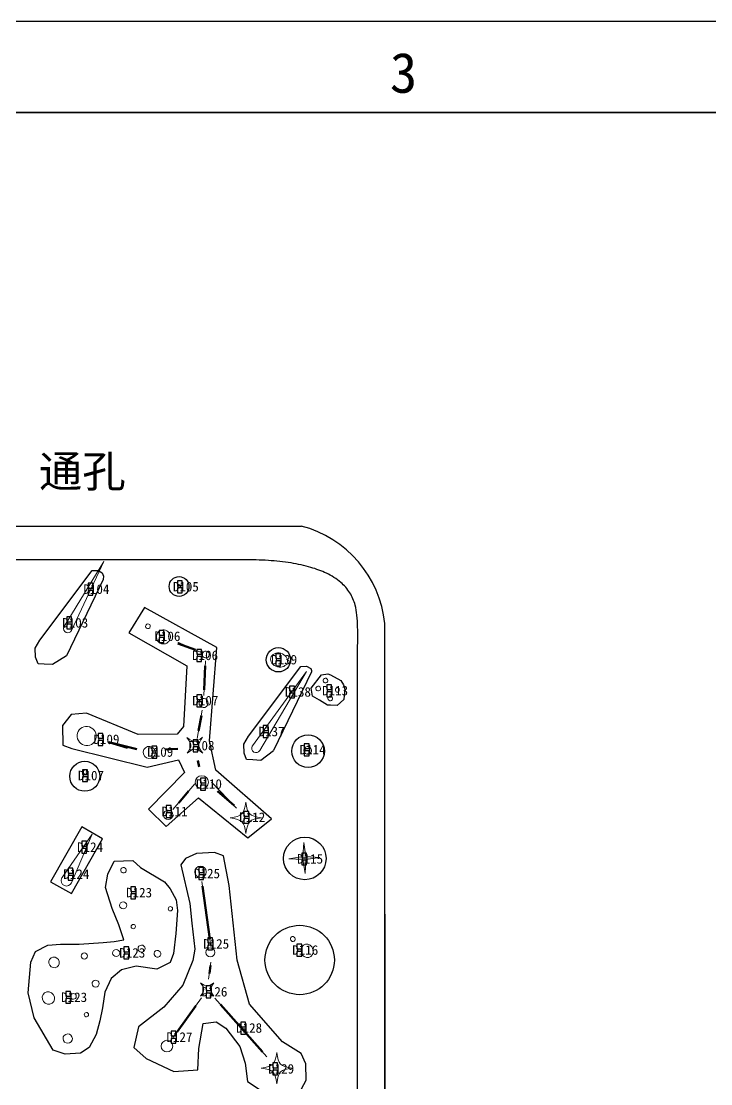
# Model space of a CAD drawing. Header units: millimetres. Extents: x -366 to 289, y -244 to 75.
# Drawn here: x 71.9 to 115.2, y 8 to 74.7 of the extents above; entities that cross this region are included whole.
import ezdxf
from ezdxf.enums import TextEntityAlignment as Align

# ---------------------------------------------------------------- set-up
doc = ezdxf.new("R2010")
doc.units = ezdxf.units.MM
doc.header["$MEASUREMENT"] = 0
doc.linetypes.add('CENTER', pattern=[0.6, 0.375, -0.075, 0.075, -0.075])
for name, color, linetype in [('_U+56FE_U+5C42 1', 7, 'Continuous'), ('DEFAULT_1', 7, 'CENTER'), ('图层1', 1, 'Continuous')]:
    doc.layers.add(name, color=color, linetype=linetype)
doc.styles.add('TEXTSTYLE_3', font='simfang.ttf')
doc.styles.add('宋体', font='', dxfattribs={"height": 2.5})
doc.styles.get('宋体').set_extended_font_data('SimSun')

# ---------------------------------------------------------------- blocks, each defined once
blk = doc.blocks.new('LED A')
at = {"layer": 'DEFAULT_1'}
for p, q in [((2529.621, 927.49), (2529.621, 927.19)), ((2529.922, 927.49), (2529.621, 927.49)), ((2529.621, 927.19), (2529.922, 927.19)), ((2529.922, 927.19), (2529.922, 927.49)), ((2529.621, 927.04), (2529.621, 926.74)), ((2529.922, 927.04), (2529.621, 927.04)), ((2529.621, 926.74), (2529.922, 926.74)), ((2529.922, 926.74), (2529.922, 927.04))]:
    blk.add_line(p, q, dxfattribs=at)
blk = doc.blocks.new('LEDA 23')
at = {"color": 5}
blk.add_blockref('LED A', (-807.49, -1266.865), dxfattribs=at)

msp = doc.modelspace()

# ---------------------------------------------------------------- hatches: boundary and pattern name
at = {"layer": '_U+56FE_U+5C42 1'}
h = msp.add_hatch(color=256, dxfattribs=at)
h.dxf.hatch_style = 2
h.paths.add_polyline_path([(89.685, 21.159), (89.557, 22.039), (88.669, 22.093), (89.549, 22.221), (89.604, 23.109), (89.732, 22.229), (90.619, 22.174), (89.739, 22.046)])

# ---------------------------------------------------------------- linework, layer by layer
at = {"color": 142}
for p, q in [((-39.233, 74.7), (282.908, 74.7)), ((-33.494, 68.961), (277.17, 68.961)), ((277.17, 68.961), (-33.494, 68.961))]:
    msp.add_line(p, q, dxfattribs=at)
for p, q in [((67.824, 42.987), (89.453, 42.987)), ((94.697, -7.758), (94.697, 36.862))]:
    msp.add_line(p, q)
msp.add_arc((87.668, 36.152), 7.064, 5.76855, 75.3676)
at = {"layer": '_U+56FE_U+5C42 1', "lineweight": 0}
for points in [[(81.693, 35.698), (83.109, 35.072)], [(83.335, 32.348), (83.435, 34.528)], [(83.233, 31.434), (82.912, 29.645)], [(81.376, 25.18), (82.763, 26.794)], [(83.805, 26.899), (85.383, 25.264)], [(83.203, 20.663), (83.773, 16.587)], [(83.628, 14.525), (83.773, 15.602)], [(81.405, 10.872), (83.176, 13.363)], [(87.28, 9.648), (84.023, 13.329)]]:
    msp.add_lwpolyline(points, dxfattribs=at)
at = {"layer": '_U+56FE_U+5C42 1', "lineweight": 50}
for points in [[(81.693, 35.616), (82.801, 35.208)], [(83.35, 32.694), (83.42, 34.209)], [(83.173, 31.098), (82.999, 30.13)], [(79.11, 28.977), (77.353, 29.412), (78.542, 29.068)], [(81.693, 29.003), (80.907, 28.959)], [(83.029, 27.866), (82.95, 28.27)], [(81.748, 25.613), (82.367, 26.333)], [(84.182, 26.333), (85.227, 25.426)], [(83.243, 20.375), (83.71, 17.035)], [(83.676, 14.884), (83.742, 15.375)], [(81.655, 11.22), (82.826, 12.851)], [(87.008, 9.956), (84.366, 12.94)]]:
    msp.add_lwpolyline(points, dxfattribs=at)
at = {"layer": '_U+56FE_U+5C42 1', "lineweight": 0}
msp.add_lwpolyline([(89.557, 22.039), (88.669, 22.093), (89.549, 22.221), (89.604, 23.109), (89.732, 22.229), (90.619, 22.174), (89.739, 22.046), (89.685, 21.159)], close=True, dxfattribs=at)
at = {"layer": '_U+56FE_U+5C42 1', "lineweight": 25}
for points, knots in [([(91.93, 39.452), (91.66, 39.684), (91.353, 39.869), (91.032, 40.022), (90.717, 40.172), (90.389, 40.292), (90.054, 40.391), (89.648, 40.511), (89.232, 40.6), (88.814, 40.669), (88.339, 40.746), (87.86, 40.797), (87.38, 40.827), (86.876, 40.859), (86.37, 40.869), (85.864, 40.872), (85.277, 40.876), (84.689, 40.872), (84.102, 40.871), (83.482, 40.869), (82.862, 40.871), (82.242, 40.871), (81.692, 40.871), (81.142, 40.871), (80.592, 40.871), (79.972, 40.871), (79.353, 40.871), (78.733, 40.871), (78.045, 40.871), (77.356, 40.871), (76.667, 40.871), (75.926, 40.871), (75.185, 40.871), (74.444, 40.871), (73.596, 40.871), (72.748, 40.871), (71.901, 40.871), (70.977, 40.871), (70.054, 40.871), (69.13, 40.871), (68.692, 40.871), (68.254, 40.871), (67.816, 40.871)], [41, 41, 41, 41, 42, 42, 42, 43, 43, 43, 44, 44, 44, 45, 45, 45, 46, 46, 46, 47, 47, 47, 48, 48, 48, 49, 49, 49, 50, 50, 50, 51, 51, 51, 52, 52, 52, 53, 53, 53, 54, 54, 54, 55, 55, 55, 55]), ([(92.945, 37.395), (92.923, 37.607), (92.891, 37.818), (92.836, 38.023), (92.764, 38.293), (92.652, 38.554), (92.504, 38.791)], [38, 38, 38, 38, 39, 39, 39, 40, 40, 40, 40]), ([(92.993, 35.628), (92.995, 35.956), (92.999, 36.284), (92.991, 36.612), (92.986, 36.874), (92.973, 37.135), (92.945, 37.395)], [36, 36, 36, 36, 37, 37, 37, 38, 38, 38, 38]), ([(92.99, 32.201), (92.99, 32.594), (92.989, 32.987), (92.99, 33.381), (92.99, 33.758), (92.991, 34.136), (92.991, 34.514)], [33, 33, 33, 33, 34, 34, 34, 35, 35, 35, 35]), ([(92.99, 26.552), (92.99, 27.07), (92.99, 27.588), (92.99, 28.105), (92.99, 28.589), (92.99, 29.073), (92.99, 29.557)], [29, 29, 29, 29, 30, 30, 30, 31, 31, 31, 31]), ([(92.99, 23.066), (92.99, 23.67), (92.99, 24.274), (92.99, 24.879), (92.99, 25.437), (92.99, 25.994), (92.99, 26.552)], [27, 27, 27, 27, 28, 28, 28, 29, 29, 29, 29]), ([(92.991, 11.575), (92.991, 12.442), (92.99, 13.308), (92.99, 14.174), (92.99, 14.995), (92.99, 15.816), (92.99, 16.637), (92.99, 17.408), (92.99, 18.178), (92.99, 18.949), (92.99, 19.664), (92.99, 20.379), (92.99, 21.094), (92.99, 21.751), (92.99, 22.408), (92.99, 23.066)], [22, 22, 22, 22, 23, 23, 23, 24, 24, 24, 25, 25, 25, 26, 26, 26, 27, 27, 27, 27]), ([(94.702, 18.616), (94.702, 17.485), (94.703, 16.354), (94.703, 15.223), (94.704, 14.008), (94.704, 12.793), (94.703, 11.579), (94.703, 10.382), (94.702, 9.185), (94.701, 7.987), (94.7, 6.739), (94.699, 5.49), (94.697, 4.242)], [24, 24, 24, 24, 25, 25, 25, 26, 26, 26, 27, 27, 27, 28, 28, 28, 28]), ([(92.992, -4.408), (92.991, -3.646), (92.99, -2.884), (92.99, -2.122), (92.989, -1.273), (92.99, -0.424), (92.99, 0.425), (92.99, 1.344), (92.99, 2.263), (92.99, 3.182), (92.99, 4.132), (92.991, 5.083), (92.991, 6.033), (92.991, 6.974), (92.991, 7.915), (92.991, 8.855)], [16, 16, 16, 16, 17, 17, 17, 18, 18, 18, 19, 19, 19, 20, 20, 20, 21, 21, 21, 21])]:
    msp.add_open_spline(points, degree=3, knots=knots, dxfattribs=at)
at = {"layer": '_U+56FE_U+5C42 1', "lineweight": 0}
for points in [[(74.559, 36.685), (74.559, 36.685), (77.052, 40.769), (77.052, 40.769)], [(77.052, 40.769), (77.052, 40.769), (75.023, 36.436), (75.023, 36.436)], [(81.663, 39.205), (81.658, 39.263), (81.702, 39.314), (81.76, 39.318)], [(81.778, 39.106), (81.72, 39.102), (81.668, 39.146), (81.663, 39.205)], [(81.76, 39.318), (81.819, 39.322), (81.87, 39.278), (81.875, 39.219)], [(81.875, 39.219), (81.88, 39.161), (81.837, 39.11), (81.778, 39.106)], [(79.667, 36.684), (79.659, 36.767), (79.72, 36.839), (79.803, 36.845)], [(79.803, 36.845), (79.897, 36.853), (79.979, 36.771), (79.966, 36.672)], [(74.672, 36.309), (74.54, 36.371), (74.483, 36.528), (74.545, 36.66)], [(74.545, 36.66), (74.549, 36.669), (74.554, 36.677), (74.559, 36.685)], [(75.023, 36.436), (74.962, 36.304), (74.804, 36.247), (74.672, 36.309)], [(80.366, 35.891), (80.293, 36.124), (80.422, 36.372), (80.655, 36.446)], [(80.655, 36.446), (80.889, 36.519), (81.137, 36.389), (81.21, 36.156)], [(81.21, 36.156), (81.283, 35.922), (81.153, 35.674), (80.92, 35.601)], [(80.92, 35.601), (80.687, 35.528), (80.439, 35.658), (80.366, 35.891)], [(83.246, 34.854), (83.211, 34.969), (83.274, 35.09), (83.388, 35.126)], [(83.518, 34.712), (83.404, 34.676), (83.282, 34.74), (83.246, 34.854)], [(83.388, 35.126), (83.503, 35.162), (83.624, 35.098), (83.66, 34.984)], [(83.66, 34.984), (83.696, 34.87), (83.632, 34.748), (83.518, 34.712)], [(87.848, 34.185), (87.577, 34.306), (87.452, 34.579), (87.567, 34.793)], [(87.567, 34.793), (87.682, 35.007), (87.994, 35.082), (88.263, 34.962)], [(88.263, 34.962), (88.532, 34.841), (88.658, 34.57), (88.544, 34.355)], [(88.544, 34.355), (88.43, 34.14), (88.118, 34.064), (87.848, 34.185)], [(86.388, 29.184), (86.388, 29.184), (89.78, 33.863), (89.78, 33.863)], [(89.78, 33.863), (89.78, 33.863), (86.842, 28.886), (86.842, 28.886)], [(90.826, 33.269), (90.816, 33.35), (90.873, 33.424), (90.954, 33.433)], [(90.954, 33.433), (91.035, 33.442), (91.109, 33.384), (91.12, 33.303)], [(90.371, 32.76), (90.359, 32.841), (90.415, 32.915), (90.496, 32.926)], [(90.539, 32.632), (90.458, 32.622), (90.383, 32.679), (90.371, 32.76)], [(90.496, 32.926), (90.577, 32.936), (90.652, 32.879), (90.664, 32.798)], [(90.664, 32.798), (90.676, 32.717), (90.62, 32.643), (90.539, 32.632)], [(90.992, 33.139), (90.911, 33.129), (90.837, 33.188), (90.826, 33.269)], [(91.12, 33.303), (91.13, 33.222), (91.073, 33.148), (90.992, 33.139)], [(91.602, 32.679), (91.593, 32.761), (91.638, 32.833), (91.703, 32.841)], [(91.703, 32.841), (91.767, 32.849), (91.827, 32.79), (91.837, 32.708)], [(91.837, 32.708), (91.846, 32.627), (91.801, 32.555), (91.737, 32.547)], [(83.039, 31.79), (82.991, 31.941), (83.075, 32.102), (83.227, 32.15)], [(83.227, 32.15), (83.378, 32.198), (83.539, 32.113), (83.587, 31.962)], [(91.181, 32.046), (91.115, 32.097), (91.101, 32.19), (91.15, 32.254)], [(91.15, 32.254), (91.199, 32.318), (91.292, 32.328), (91.357, 32.277)], [(91.388, 32.069), (91.339, 32.005), (91.246, 31.994), (91.181, 32.046)], [(91.357, 32.277), (91.423, 32.225), (91.437, 32.132), (91.388, 32.069)], [(91.737, 32.547), (91.672, 32.539), (91.612, 32.598), (91.602, 32.679)], [(83.399, 31.601), (83.247, 31.554), (83.086, 31.638), (83.039, 31.79)], [(83.587, 31.962), (83.634, 31.81), (83.55, 31.649), (83.399, 31.601)], [(75.374, 29.743), (75.335, 30.074), (75.572, 30.367), (75.903, 30.397)], [(75.903, 30.397), (76.233, 30.426), (76.532, 30.182), (76.57, 29.85)], [(76.041, 29.197), (75.711, 29.167), (75.412, 29.411), (75.374, 29.743)], [(76.57, 29.85), (76.609, 29.519), (76.372, 29.227), (76.041, 29.197)], [(82.263, 29.713), (82.713, 29.384), (82.807, 29.385), (83.252, 29.72)], [(82.27, 28.723), (82.599, 29.174), (82.598, 29.268), (82.263, 29.713)], [(83.252, 29.72), (82.924, 29.27), (82.924, 29.176), (83.259, 28.731)], [(79.54, 28.655), (79.477, 28.855), (79.589, 29.068), (79.789, 29.131)], [(79.789, 29.131), (79.989, 29.194), (80.202, 29.083), (80.265, 28.882)], [(80.265, 28.882), (80.328, 28.682), (80.216, 28.469), (80.016, 28.406)], [(83.259, 28.731), (82.809, 29.059), (82.715, 29.059), (82.27, 28.723)], [(86.47, 28.79), (86.341, 28.866), (86.298, 29.033), (86.374, 29.162)], [(86.374, 29.162), (86.379, 29.169), (86.384, 29.177), (86.388, 29.184)], [(86.842, 28.886), (86.766, 28.757), (86.6, 28.714), (86.47, 28.79)], [(89.614, 28.86), (89.59, 28.992), (89.678, 29.116), (89.809, 29.136)], [(89.895, 28.657), (89.763, 28.637), (89.637, 28.728), (89.614, 28.86)], [(89.809, 29.136), (89.941, 29.156), (90.067, 29.065), (90.09, 28.933)], [(90.09, 28.933), (90.114, 28.801), (90.026, 28.677), (89.895, 28.657)], [(80.016, 28.406), (79.816, 28.343), (79.603, 28.454), (79.54, 28.655)], [(75.804, 27.417), (75.756, 27.468), (75.745, 27.562), (75.779, 27.626)], [(75.779, 27.626), (75.814, 27.69), (75.88, 27.7), (75.927, 27.648)], [(75.952, 27.439), (75.918, 27.376), (75.852, 27.365), (75.804, 27.417)], [(75.927, 27.648), (75.975, 27.597), (75.986, 27.503), (75.952, 27.439)], [(84.972, 24.655), (85.752, 24.777), (85.846, 24.872), (85.956, 25.654)], [(85.956, 25.654), (86.078, 24.874), (86.173, 24.78), (86.955, 24.67)], [(85.971, 23.671), (85.849, 24.451), (85.754, 24.545), (84.972, 24.655)], [(86.955, 24.67), (86.175, 24.548), (86.081, 24.453), (85.971, 23.671)], [(74.417, 20.911), (74.417, 20.911), (76.303, 23.633), (76.303, 23.633)], [(76.303, 23.633), (76.303, 23.633), (75.011, 20.583), (75.011, 20.583)], [(78.115, 21.342), (78.097, 21.437), (78.16, 21.525), (78.254, 21.538)], [(78.254, 21.538), (78.348, 21.552), (78.438, 21.487), (78.455, 21.392)], [(78.455, 21.392), (78.473, 21.298), (78.411, 21.21), (78.316, 21.196)], [(74.383, 20.85), (74.392, 20.871), (74.404, 20.892), (74.417, 20.911)], [(78.316, 21.196), (78.222, 21.182), (78.132, 21.247), (78.115, 21.342)], [(78.054, 19.245), (78.097, 19.359), (78.225, 19.416), (78.34, 19.373)], [(78.34, 19.373), (78.454, 19.329), (78.511, 19.201), (78.468, 19.087)], [(78.182, 18.959), (78.068, 19.002), (78.01, 19.13), (78.054, 19.245)], [(78.468, 19.087), (78.424, 18.973), (78.297, 18.915), (78.182, 18.959)], [(81.179, 18.82), (81.109, 18.847), (81.074, 18.925), (81.101, 18.994)], [(81.101, 18.994), (81.127, 19.064), (81.205, 19.099), (81.275, 19.073)], [(81.353, 18.898), (81.327, 18.829), (81.249, 18.794), (81.179, 18.82)], [(81.275, 19.073), (81.345, 19.046), (81.38, 18.968), (81.353, 18.898)], [(78.847, 17.706), (78.777, 17.733), (78.742, 17.81), (78.769, 17.88)], [(78.769, 17.88), (78.796, 17.95), (78.873, 17.985), (78.943, 17.958)], [(79.021, 17.784), (78.995, 17.715), (78.917, 17.679), (78.847, 17.706)], [(78.943, 17.958), (79.013, 17.932), (79.048, 17.854), (79.021, 17.784)], [(79.207, 16.526), (79.251, 16.64), (79.378, 16.697), (79.493, 16.654)], [(88.762, 17.026), (88.747, 17.11), (88.802, 17.188), (88.886, 17.2)], [(88.942, 16.896), (88.858, 16.883), (88.778, 16.941), (88.762, 17.026)], [(88.886, 17.2), (88.97, 17.212), (89.05, 17.154), (89.065, 17.07)], [(89.065, 17.07), (89.081, 16.986), (89.025, 16.908), (88.942, 16.896)], [(89.488, 16.534), (89.592, 16.73), (89.825, 16.783), (90.009, 16.653)], [(75.751, 15.798), (75.651, 15.836), (75.601, 15.948), (75.638, 16.048)], [(75.638, 16.048), (75.677, 16.149), (75.789, 16.199), (75.889, 16.161)], [(75.889, 16.161), (75.989, 16.123), (76.039, 16.011), (76.001, 15.911)], [(77.741, 15.962), (77.626, 16.006), (77.569, 16.134), (77.612, 16.248)], [(77.612, 16.248), (77.656, 16.362), (77.784, 16.42), (77.898, 16.376)], [(78.026, 16.09), (77.983, 15.976), (77.855, 15.919), (77.741, 15.962)], [(77.898, 16.376), (78.012, 16.333), (78.07, 16.205), (78.026, 16.09)], [(79.335, 16.24), (79.221, 16.283), (79.163, 16.411), (79.207, 16.526)], [(79.621, 16.368), (79.578, 16.254), (79.45, 16.196), (79.335, 16.24)], [(79.493, 16.654), (79.607, 16.61), (79.665, 16.482), (79.621, 16.368)], [(80.207, 16.084), (80.183, 16.2), (80.256, 16.309), (80.371, 16.329)], [(80.458, 15.911), (80.343, 15.891), (80.231, 15.968), (80.207, 16.084)], [(80.371, 16.329), (80.486, 16.349), (80.598, 16.271), (80.622, 16.156)], [(80.622, 16.156), (80.646, 16.04), (80.573, 15.931), (80.458, 15.911)], [(89.635, 15.945), (89.451, 16.074), (89.385, 16.339), (89.488, 16.534)], [(90.155, 16.066), (90.052, 15.87), (89.82, 15.816), (89.635, 15.945)], [(90.009, 16.653), (90.192, 16.524), (90.258, 16.261), (90.155, 16.066)], [(73.591, 15.522), (73.553, 15.703), (73.668, 15.874), (73.848, 15.903)], [(73.985, 15.247), (73.805, 15.217), (73.629, 15.34), (73.591, 15.522)], [(73.848, 15.903), (74.028, 15.932), (74.204, 15.81), (74.242, 15.628)], [(74.242, 15.628), (74.28, 15.447), (74.165, 15.276), (73.985, 15.247)], [(76.001, 15.911), (75.963, 15.811), (75.851, 15.76), (75.751, 15.798)], [(76.448, 14.034), (76.334, 14.077), (76.277, 14.205), (76.32, 14.319)], [(76.32, 14.319), (76.364, 14.434), (76.492, 14.491), (76.606, 14.448)], [(76.734, 14.162), (76.691, 14.047), (76.563, 13.99), (76.448, 14.034)], [(76.606, 14.448), (76.72, 14.404), (76.778, 14.276), (76.734, 14.162)], [(83.115, 13.449), (83.4, 13.834), (83.4, 13.914), (83.115, 14.299)], [(83.115, 14.299), (83.5, 14.014), (83.58, 14.014), (83.964, 14.299)], [(83.964, 14.299), (83.68, 13.914), (83.68, 13.834), (83.964, 13.449)], [(73.184, 13.27), (73.13, 13.482), (73.256, 13.686), (73.464, 13.726)], [(73.464, 13.726), (73.673, 13.765), (73.885, 13.626), (73.938, 13.415)], [(73.938, 13.415), (73.992, 13.204), (73.867, 13), (73.659, 12.96)], [(75.069, 13.278), (74.976, 13.313), (74.929, 13.417), (74.964, 13.51)], [(74.964, 13.51), (75, 13.603), (75.104, 13.649), (75.197, 13.614)], [(75.301, 13.382), (75.266, 13.289), (75.162, 13.242), (75.069, 13.278)], [(75.197, 13.614), (75.29, 13.579), (75.336, 13.475), (75.301, 13.382)], [(83.964, 13.449), (83.58, 13.734), (83.5, 13.734), (83.115, 13.449)], [(73.659, 12.96), (73.451, 12.92), (73.238, 13.059), (73.184, 13.27)], [(75.904, 12.17), (75.834, 12.197), (75.799, 12.275), (75.826, 12.345)], [(75.826, 12.345), (75.852, 12.414), (75.93, 12.449), (76, 12.423)], [(76.078, 12.249), (76.052, 12.179), (75.974, 12.144), (75.904, 12.17)], [(76, 12.423), (76.07, 12.396), (76.105, 12.318), (76.078, 12.249)], [(74.67, 10.516), (74.518, 10.573), (74.442, 10.743), (74.5, 10.894)], [(74.5, 10.894), (74.557, 11.046), (74.727, 11.122), (74.878, 11.064)], [(75.048, 10.686), (74.991, 10.534), (74.821, 10.458), (74.67, 10.516)], [(74.878, 11.064), (75.03, 11.007), (75.106, 10.837), (75.048, 10.686)], [(86.923, 8.942), (87.697, 9.057), (87.79, 9.15), (87.905, 9.926)], [(87.905, 9.926), (88.02, 9.15), (88.114, 9.057), (88.888, 8.942)], [(87.905, 7.958), (87.79, 8.733), (87.697, 8.826), (86.923, 8.942)], [(88.888, 8.942), (88.114, 8.826), (88.02, 8.733), (87.905, 7.958)]]:
    msp.add_open_spline(points, degree=3, dxfattribs=at)
at = {"layer": '_U+56FE_U+5C42 1', "lineweight": 25}
for points in [[(92.504, 38.791), (92.348, 39.039), (92.152, 39.262), (91.93, 39.452)], [(92.991, 34.514), (92.991, 34.885), (92.99, 35.257), (92.993, 35.628)], [(92.99, 30.923), (92.99, 31.349), (92.99, 31.775), (92.99, 32.201)], [(92.99, 29.557), (92.99, 30.012), (92.99, 30.468), (92.99, 30.923)], [(92.991, 8.855), (92.991, 9.762), (92.991, 10.669), (92.991, 11.575)]]:
    msp.add_open_spline(points, degree=3, dxfattribs=at)
at = {"layer": '_U+56FE_U+5C42 1', "lineweight": 0}
for points, knots in [([(79.966, 36.672), (79.959, 36.617), (79.919, 36.569), (79.867, 36.552), (79.771, 36.522), (79.676, 36.589), (79.667, 36.684)], [1, 1, 1, 1, 2, 2, 2, 3, 3, 3, 3]), ([(83.613, 26.899), (83.613, 26.673), (83.429, 26.489), (83.203, 26.489), (82.977, 26.489), (82.793, 26.673), (82.793, 26.899), (82.793, 27.126), (82.977, 27.309), (83.203, 27.309), (83.429, 27.309), (83.613, 27.126), (83.613, 26.899)], [0, 0, 0, 0, 1, 1, 1, 2, 2, 2, 3, 3, 3, 4, 4, 4, 4]), ([(81.377, 24.844), (81.377, 24.685), (81.247, 24.556), (81.088, 24.556), (80.929, 24.556), (80.799, 24.685), (80.799, 24.844), (80.799, 25.004), (80.929, 25.133), (81.088, 25.133), (81.247, 25.133), (81.377, 25.004), (81.377, 24.844)], [0, 0, 0, 0, 1, 1, 1, 2, 2, 2, 3, 3, 3, 4, 4, 4, 4]), ([(83.482, 21.269), (83.482, 21.068), (83.319, 20.905), (83.118, 20.905), (82.917, 20.905), (82.754, 21.068), (82.754, 21.269), (82.754, 21.47), (82.917, 21.633), (83.118, 21.633), (83.319, 21.633), (83.482, 21.47), (83.482, 21.269)], [0, 0, 0, 0, 1, 1, 1, 2, 2, 2, 3, 3, 3, 4, 4, 4, 4]), ([(75.011, 20.583), (74.938, 20.41), (74.738, 20.329), (74.564, 20.402), (74.391, 20.476), (74.31, 20.676), (74.383, 20.85)], [1, 1, 1, 1, 2, 2, 2, 3, 3, 3, 3]), ([(84.023, 16.208), (84.023, 16.05), (83.895, 15.921), (83.737, 15.921), (83.579, 15.921), (83.45, 16.05), (83.45, 16.208), (83.45, 16.366), (83.579, 16.494), (83.737, 16.494), (83.895, 16.494), (84.023, 16.366), (84.023, 16.208)], [0, 0, 0, 0, 1, 1, 1, 2, 2, 2, 3, 3, 3, 4, 4, 4, 4]), ([(81.376, 10.32), (81.376, 10.119), (81.213, 9.956), (81.012, 9.956), (80.811, 9.956), (80.648, 10.119), (80.648, 10.32), (80.648, 10.522), (80.811, 10.685), (81.012, 10.685), (81.213, 10.685), (81.376, 10.522), (81.376, 10.32)], [0, 0, 0, 0, 1, 1, 1, 2, 2, 2, 3, 3, 3, 4, 4, 4, 4])]:
    msp.add_open_spline(points, degree=3, knots=knots, dxfattribs=at)
at = {"layer": 'Defpoints', "color": 6}
for points in [[(76.679, 40.201), (76.939, 40.055), (77.018, 39.836), (77.001, 39.626), (74.699, 34.842), (73.81, 34.287), (73.289, 34.318), (72.911, 34.341), (72.755, 34.752), (72.724, 35.32), (73.03, 35.813), (76.318, 40.193)], [(82.057, 30.388), (81.66, 29.917), (79.192, 29.904), (75.966, 31.24), (74.988, 31.157), (74.45, 30.455), (74.478, 29.229), (75.029, 29.008), (79.771, 27.851), (81.729, 28.301), (82.115, 27.502), (79.854, 25.202), (80.953, 24.122), (82.998, 25.915), (86.099, 23.394), (87.574, 24.592), (84.087, 27.65), (83.688, 29.487), (84.143, 35.363), (79.606, 37.873), (78.614, 36.286), (82.267, 34.215)], [(91.119, 33.707), (91.283, 33.644), (91.935, 33.283), (92.112, 33.005), (92.194, 32.727), (92.149, 32.347), (92.12, 32.095), (91.915, 31.911), (91.708, 31.725), (91.277, 31.735), (91.087, 31.739), (90.595, 32.044), (90.164, 32.311), (90.07, 32.809), (90.715, 33.644)], [(76.962, 23.346), (75.657, 24.086), (73.704, 20.642), (75.009, 19.903)]]:
    msp.add_lwpolyline(points, close=True, dxfattribs=at)
msp.add_lwpolyline([(87.695, 28.874), (86.918, 28.265), (86.396, 28.297), (86.018, 28.32), (85.862, 28.731), (85.832, 29.298), (86.138, 29.792), (89.425, 34.172), (89.786, 34.18), (90.047, 34.033), (90.088, 33.917, -0.200532), (90.084, 33.84), (87.702, 28.889)], format="xyb", dxfattribs=at)
msp.add_lwpolyline([(89.471, 7.647), (89.755, 8.19), (89.743, 9.202), (89.434, 9.846), (88.273, 10.599), (86.198, 12.946), (85.42, 15.714), (84.926, 20.409), (84.568, 22.263), (84, 22.473), (82.863, 22.411), (82.184, 22.115), (81.885, 21.699), (82.449, 19.287), (82.572, 18.034), (82.765, 16.414), (82.642, 15.692), (82.007, 14.139), (80.81, 12.76), (79.217, 11.537), (78.92, 10.241), (79.7, 9.549), (81.453, 8.722), (82.96, 8.821), (83.022, 10.178), (83.281, 11.733), (84.109, 11.844), (84.702, 11.449), (85.58, 10.289), (85.926, 9.239), (86.074, 8.091), (87.186, 7.375)], dxfattribs=at)
at = {"layer": 'Defpoints'}
msp.add_lwpolyline([(79.355, 21.539), (80.866, 20.644), (81.202, 20.202), (81.599, 19.5), (81.682, 18.829), (81.575, 17.385), (81.428, 16.138), (81.221, 15.577), (80.367, 15.151), (79.074, 15.346), (78.16, 15.102), (77.501, 14.578), (77.11, 13.709), (76.951, 12.734), (76.792, 11.917), (76.573, 11.052), (76.122, 10.235), (75.585, 9.87), (74.61, 9.809), (73.854, 10.065), (72.671, 12.089), (72.281, 13.675), (72.464, 15.59), (72.744, 16.272), (73.525, 16.664), (74.33, 16.725), (75.501, 16.725), (77.013, 16.822), (77.684, 16.883), (78.306, 16.993), (77.989, 17.945), (77.562, 18.969), (77.16, 20.287), (77.294, 21.128), (77.694, 21.942), (78.858, 21.973)], close=True, dxfattribs=at)
at = {"layer": 'Defpoints', "color": 6}
for centre, radius in [((81.773, 39.192), 0.62), ((88.014, 34.588), 0.764), ((89.874, 28.849), 1.025), ((75.85, 27.27), 0.943), ((89.668, 22.111), 1.337), ((89.349, 15.729), 2.179)]:
    msp.add_circle(centre, radius, dxfattribs=at)

# ---------------------------------------------------------------- block references
at = {"color": 6}
for p in [(-1646.075, 378.77), (-1640.459, 378.925), (-1647.408, 376.657), (-1641.615, 375.809), (-1639.247, 374.611), (-1634.283, 374.341), (-1633.414, 372.313), (-1631.081, 372.394), (-1639.233, 371.766), (-1635.073, 369.826), (-1645.446, 369.337), (-1639.476, 368.94), (-1642.066, 368.538), (-1632.492, 368.687), (-1646.417, 367.06), (-1639.007, 366.531), (-1641.164, 364.806), (-1636.287, 364.44), (-1646.474, 362.565), (-1632.65, 361.823), (-1647.337, 360.868), (-1639.125, 360.909), (-1643.395, 359.706), (-1638.553, 356.488), (-1632.955, 356.098), (-1643.82, 355.923), (-1638.665, 353.48), (-1647.476, 353.133), (-1636.484, 351.203), (-1640.858, 350.632), (-1634.47, 348.639)]:
    msp.add_blockref('LEDA 23', p, dxfattribs=at)

# ---------------------------------------------------------------- texts
at = {"color": 142, "style": '宋体'}
msp.add_text('3', height=2.52, dxfattribs=at).set_placement((95.876, 70.205), align=Align.CENTER)
at = {"insert": (72.962, 47.423), "char_height": 2, "width": 25.70149, "attachment_point": 1, "style": 'TEXTSTYLE_3'}
msp.add_mtext('{\\fSTFangsong|b0|i0|c134|p2;通孔}', dxfattribs=at)
at = {"layer": '图层1', "color": 2, "char_height": 0.6, "width": 0.28307, "attachment_point": 1, "style": 'TEXTSTYLE_3'}
for s, insert in [('D105', (81.38, 39.482)), ('D104', (75.763, 39.327)), ('D103', (74.431, 37.214)), ('D106', (80.223, 36.366)), ('D106', (82.591, 35.168)), ('D139', (87.556, 34.899)), ('D138', (88.424, 32.87)), ('D113', (90.757, 32.951)), ('D107', (82.606, 32.323)), ('D137', (86.766, 30.383)), ('D109', (76.392, 29.894)), ('D108', (82.363, 29.497)), ('D109', (79.773, 29.096)), ('D114', (89.346, 29.244)), ('D107', (75.422, 27.618)), ('D110', (82.832, 27.088)), ('D111', (80.674, 25.364)), ('D112', (85.552, 24.997)), ('D124', (75.365, 23.122)), ('D115', (89.189, 22.381)), ('D124', (74.502, 21.426)), ('D125', (82.714, 21.467)), ('D123', (78.444, 20.264)), ('D125', (83.286, 17.046)), ('D123', (78.018, 16.481)), ('D116', (88.883, 16.656)), ('D126', (83.174, 14.037)), ('D123', (74.363, 13.691)), ('D128', (85.355, 11.761)), ('D127', (80.981, 11.189)), ('D129', (87.369, 9.196))]:
    msp.add_mtext(s, dxfattribs=dict(at, insert=insert))

doc.saveas('drawing.dxf')
